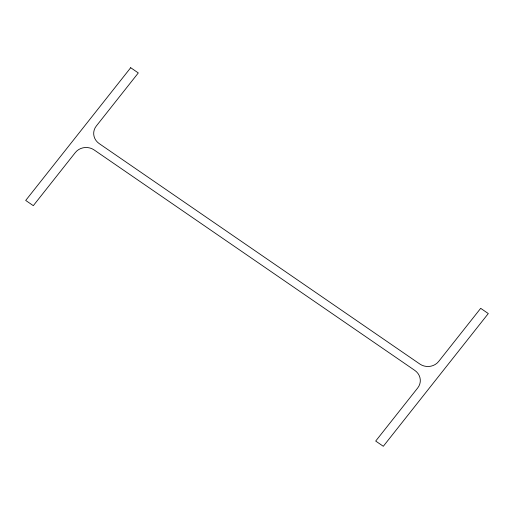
<?xml version="1.0" encoding="UTF-8"?>
<svg xmlns="http://www.w3.org/2000/svg" width="514" height="514" viewBox="0 0 514 514"><rect width="100%" height="100%" fill="white"/><g stroke="black" fill="none" stroke-linecap="round" stroke-linejoin="round"><path stroke-width="0.77" d="M130.697 67.713L25.7 200.441L33.307 205.671L75.333 152.542A13.473 12.522 2.9 0 1 94.158 149.959L414.804 370.408A13.473 12.522 2.9 0 1 417.721 387.935L375.695 441.057L383.303 446.287L488.3 313.559L480.693 308.329L438.667 361.458A13.473 12.522 2.9 0 1 419.842 364.041L99.196 143.592A13.473 12.522 2.9 0 1 96.279 126.065L138.305 72.943L130.697 67.713"/></g></svg>
